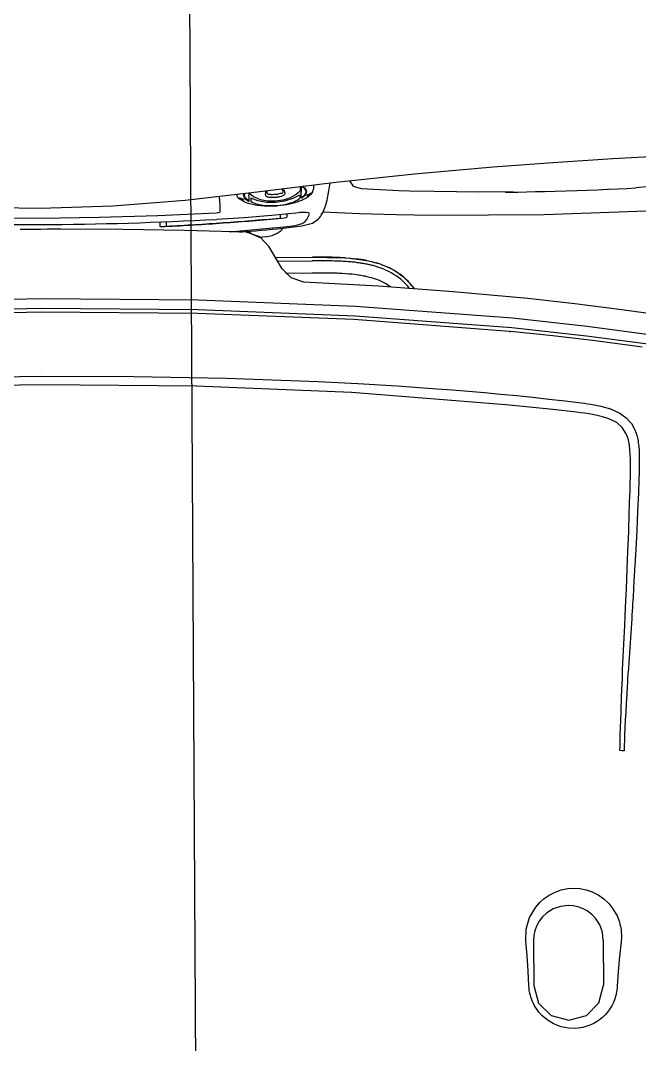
# Model space of a CAD drawing. Header units: millimetres. Extents: x 793 to 3159, y 750 to 2095.
# Drawn here: x 1317.276 to 1317.962, y 991.974 to 993.109 of the extents above; entities that cross this region are included whole.
import ezdxf

# ---------------------------------------------------------------- set-up
doc = ezdxf.new("R2010")
doc.units = ezdxf.units.MM
for name, pattern in [('XR-CASETA$0$CONTINUA', [0]), ('XR-CASETA$0$HIDDEN', [9.525, 6.35, -3.175]), ('XR-CASETA$1$HIDDEN2', [4.7625, 3.175, -1.5875])]:
    doc.linetypes.add(name, pattern=pattern)
doc.layers.add('XR-CASETA$0$A-AUTOS', color=8, linetype='Continuous')
doc.layers.add('XR-CASETA$1$A-PROYECCIONES', color=2, linetype='XR-CASETA$1$HIDDEN2')

# ---------------------------------------------------------------- blocks, each defined once
blk = doc.blocks.new('XR-CASETA$0$A$C75246685')
for p, q in [((-4.8974, 0.6886), (-4.894, 0.6223)), ((-4.7193, 0.683), (-4.7266, 0.6312)), ((-4.7088, 0.5926), (-4.6973, 0.6752)), ((-4.6864, 0.6742), (-4.6978, 0.5917)), ((-4.863, 0.6633), (-4.8617, 0.6475)), ((-4.8362, 0.6694), (-4.8323, 0.5458)), ((-4.8612, 0.6375), (-4.8617, 0.6475)), ((-4.686, 0.6482), (-4.6924, 0.6014)), ((-4.6852, 0.6535), (-4.686, 0.6482)), ((-4.5876, 0.6469), (-4.5846, 0.6476)), ((-4.5846, 0.6476), (-4.583, 0.6479)), ((-4.583, 0.6479), (-4.5813, 0.6482)), ((-4.5813, 0.6482), (-4.5796, 0.6485)), ((-4.5796, 0.6485), (-4.5749, 0.649)), ((-4.5749, 0.649), (-4.5702, 0.6493)), ((-4.5702, 0.6493), (-4.5655, 0.6495)), ((-4.5655, 0.6495), (-4.5562, 0.6495)), ((-4.5562, 0.6495), (-4.5469, 0.6493)), ((-4.5469, 0.6493), (-4.5375, 0.6489)), ((-4.5375, 0.6489), (-4.5329, 0.6487)), ((-4.5329, 0.6487), (-4.5283, 0.6485)), ((-4.5283, 0.6485), (-4.5237, 0.6483)), ((-4.5237, 0.6483), (-4.5029, 0.6473)), ((-4.5029, 0.6473), (-4.482, 0.6462)), ((-4.8608, 0.6274), (-4.8612, 0.6375)), ((-4.6069, 0.6354), (-4.6005, 0.641)), ((-4.6005, 0.641), (-4.5936, 0.6448)), ((-4.5936, 0.6448), (-4.5906, 0.646)), ((-4.5906, 0.646), (-4.5876, 0.6469)), ((-4.5857, 0.6366), (-4.5893, 0.6352)), ((-4.582, 0.6377), (-4.5857, 0.6366)), ((-4.5784, 0.6384), (-4.582, 0.6377)), ((-4.5777, 0.6385), (-4.5784, 0.6384)), ((-4.5771, 0.6386), (-4.5777, 0.6385)), ((-4.5765, 0.6387), (-4.5771, 0.6386)), ((-4.5611, 0.6398), (-4.5765, 0.6387)), ((-4.5456, 0.6397), (-4.5611, 0.6398)), ((-4.5302, 0.6392), (-4.5456, 0.6397)), ((-4.5274, 0.6391), (-4.5302, 0.6392)), ((-4.5247, 0.639), (-4.5274, 0.6391)), ((-4.5219, 0.6389), (-4.5247, 0.639)), ((-4.5012, 0.6381), (-4.5219, 0.6389)), ((-4.4805, 0.6373), (-4.5012, 0.6381)), ((-4.482, 0.6462), (-4.461, 0.6451)), ((-4.4596, 0.6363), (-4.4805, 0.6373)), ((-4.461, 0.6451), (-4.4436, 0.644)), ((-4.4387, 0.6354), (-4.4596, 0.6363)), ((-4.4436, 0.644), (-4.4261, 0.6428)), ((-4.4261, 0.6428), (-4.4085, 0.6417)), ((-4.4085, 0.6417), (-4.4045, 0.6414)), ((-4.4045, 0.6414), (-4.4005, 0.6411)), ((-4.4005, 0.6411), (-4.3965, 0.6409)), ((-4.3965, 0.6409), (-4.3925, 0.6406)), ((-4.3925, 0.6406), (-4.3884, 0.6404)), ((-4.3884, 0.6404), (-4.3843, 0.6401)), ((-4.3843, 0.6401), (-4.3681, 0.639)), ((-4.3681, 0.639), (-4.3518, 0.6377)), ((-4.3518, 0.6377), (-4.3352, 0.6365)), ((-4.3352, 0.6365), (-4.3292, 0.636)), ((-4.3292, 0.636), (-4.3231, 0.6355)), ((-4.8604, 0.6173), (-4.8608, 0.6274)), ((-4.7266, 0.6312), (-4.7335, 0.5792)), ((-4.6168, 0.6179), (-4.6121, 0.6281)), ((-4.6121, 0.6281), (-4.6069, 0.6354)), ((-4.6017, 0.6248), (-4.606, 0.6162)), ((-4.5962, 0.6309), (-4.6017, 0.6248)), ((-4.5893, 0.6352), (-4.5962, 0.6309)), ((-4.4178, 0.6344), (-4.4387, 0.6354)), ((-4.3966, 0.6333), (-4.4178, 0.6344)), ((-4.3766, 0.6323), (-4.3966, 0.6333)), ((-4.3561, 0.6312), (-4.3766, 0.6323)), ((-4.3352, 0.6301), (-4.3561, 0.6312)), ((-4.327, 0.6297), (-4.3352, 0.6301)), ((-4.3186, 0.6293), (-4.327, 0.6297)), ((-4.3231, 0.6355), (-4.317, 0.6351)), ((-4.3102, 0.6289), (-4.3186, 0.6293)), ((-4.317, 0.6351), (-4.3147, 0.635)), ((-4.3147, 0.635), (-4.3125, 0.6348)), ((-4.3125, 0.6348), (-4.3102, 0.6346)), ((-4.3102, 0.6346), (-4.3003, 0.634)), ((-4.3068, 0.6287), (-4.3102, 0.6289)), ((-4.3034, 0.6286), (-4.3068, 0.6287)), ((-4.3, 0.6284), (-4.3034, 0.6286)), ((-4.3003, 0.634), (-4.2903, 0.6334)), ((-4.2935, 0.6281), (-4.3, 0.6284)), ((-4.2869, 0.6278), (-4.2935, 0.6281)), ((-4.2903, 0.6334), (-4.2802, 0.6328)), ((-4.2802, 0.6276), (-4.2869, 0.6278)), ((-4.2802, 0.6328), (-4.272, 0.6323)), ((-4.2719, 0.6273), (-4.2802, 0.6276)), ((-4.272, 0.6323), (-4.2636, 0.6319)), ((-4.2636, 0.627), (-4.2719, 0.6273)), ((-4.2636, 0.6319), (-4.2552, 0.6315)), ((-4.2552, 0.6267), (-4.2636, 0.627)), ((-4.2552, 0.6315), (-4.2494, 0.6312)), ((-4.2495, 0.6265), (-4.2552, 0.6267)), ((-4.2438, 0.6263), (-4.2495, 0.6265)), ((-4.2494, 0.6312), (-4.2437, 0.631)), ((-4.238, 0.6261), (-4.2438, 0.6263)), ((-4.2437, 0.631), (-4.2378, 0.6307)), ((-4.2379, 0.6284), (-4.238, 0.6265)), ((-4.238, 0.6265), (-4.238, 0.6265)), ((-4.238, 0.6265), (-4.238, 0.6264)), ((-4.238, 0.6264), (-4.238, 0.6264)), ((-4.238, 0.6264), (-4.238, 0.6263)), ((-4.238, 0.6263), (-4.238, 0.6263)), ((-4.238, 0.6263), (-4.238, 0.6262)), ((-4.238, 0.6262), (-4.238, 0.6262)), ((-4.238, 0.6262), (-4.238, 0.6261)), ((-4.2378, 0.6307), (-4.2379, 0.6305)), ((-4.2379, 0.6305), (-4.2379, 0.6303)), ((-4.2379, 0.6303), (-4.2379, 0.6301)), ((-4.2379, 0.6301), (-4.2379, 0.6294)), ((-4.2379, 0.6294), (-4.2379, 0.6284)), ((-4.05, 0.6238), (-4.0478, 0.6245)), ((-4.0478, 0.6245), (-4.0455, 0.6251)), ((-4.0455, 0.6251), (-4.0432, 0.6256)), ((-4.0432, 0.6256), (-4.0414, 0.6259)), ((-4.0414, 0.6259), (-4.0396, 0.6262)), ((-4.0396, 0.6262), (-4.0377, 0.6264)), ((-4.0377, 0.6264), (-4.0375, 0.6264)), ((-4.0375, 0.6264), (-4.0373, 0.6264)), ((-4.0373, 0.6264), (-4.0372, 0.6264)), ((-4.0372, 0.6264), (-4.0364, 0.6265)), ((-4.0364, 0.6265), (-4.0357, 0.6265)), ((-4.0357, 0.6265), (-4.0349, 0.6266)), ((-4.0349, 0.6266), (-4.0342, 0.6266)), ((-4.0342, 0.6266), (-4.0335, 0.6266)), ((-4.0335, 0.6266), (-4.0328, 0.6266)), ((-4.0328, 0.6266), (-4.0323, 0.6266)), ((-4.0323, 0.6266), (-4.0317, 0.6266)), ((-4.0317, 0.6266), (-4.0311, 0.6266)), ((-4.0311, 0.6265), (-4.0261, 0.6261)), ((-4.0261, 0.6261), (-4.0097, 0.6242)), ((-4.894, 0.6223), (-4.8901, 0.5558)), ((-4.8604, 0.6169), (-4.8604, 0.6173)), ((-4.8604, 0.6165), (-4.8604, 0.6169)), ((-4.8604, 0.6161), (-4.8604, 0.6165)), ((-4.8599, 0.6049), (-4.8604, 0.6161)), ((-4.62, 0.6071), (-4.6168, 0.6179)), ((-4.606, 0.6162), (-4.6083, 0.6091)), ((-4.0687, 0.6127), (-4.0628, 0.6174)), ((-4.0628, 0.6174), (-4.0562, 0.6212)), ((-4.0562, 0.6212), (-4.0541, 0.6222)), ((-4.0541, 0.6222), (-4.0521, 0.623)), ((-4.0521, 0.623), (-4.05, 0.6238)), ((-4.0097, 0.6242), (-3.9933, 0.6226)), ((-3.9933, 0.6226), (-3.9768, 0.6216)), ((-3.9768, 0.6216), (-3.9747, 0.6214)), ((-3.9747, 0.6214), (-3.9726, 0.6212)), ((-3.9726, 0.6212), (-3.9705, 0.6209)), ((-3.9705, 0.6209), (-3.9666, 0.62)), ((-3.9666, 0.62), (-3.9628, 0.6188)), ((-3.9628, 0.6188), (-3.959, 0.6173)), ((-3.959, 0.6173), (-3.9553, 0.6154)), ((-3.9553, 0.6154), (-3.9517, 0.6132)), ((-3.9517, 0.6132), (-3.9483, 0.6107)), ((-4.8596, 0.5936), (-4.8599, 0.6049)), ((-4.6222, 0.5961), (-4.62, 0.6071)), ((-4.6101, 0.6017), (-4.6115, 0.5943)), ((-4.6083, 0.6091), (-4.6101, 0.6017)), ((-4.0782, 0.6012), (-4.074, 0.6072)), ((-4.074, 0.6072), (-4.0687, 0.6127)), ((-4.0449, 0.6027), (-4.0523, 0.598)), ((-4.0368, 0.6055), (-4.0449, 0.6027)), ((-4.0281, 0.6065), (-4.0368, 0.6055)), ((-4.0281, 0.6065), (-3.9781, 0.6065)), ((-3.9586, 0.6012), (-3.9781, 0.6065)), ((-3.9483, 0.6107), (-3.9452, 0.608)), ((-3.9452, 0.608), (-3.9424, 0.6051)), ((-3.9424, 0.6051), (-3.9398, 0.6019)), ((-3.9398, 0.6019), (-3.9375, 0.5984)), ((-4.8592, 0.5823), (-4.8596, 0.5936)), ((-4.7183, 0.5098), (-4.7088, 0.5926)), ((-4.6978, 0.5917), (-4.7073, 0.509)), ((-4.6924, 0.6014), (-4.6981, 0.5545)), ((-4.6233, 0.589), (-4.6228, 0.5926)), ((-4.6228, 0.5926), (-4.6222, 0.5961)), ((-4.6115, 0.5943), (-4.6122, 0.5896)), ((-4.0839, 0.5877), (-4.0815, 0.5946)), ((-4.0815, 0.5946), (-4.0782, 0.6012)), ((-4.0567, 0.5939), (-4.0605, 0.589)), ((-4.0523, 0.598), (-4.0567, 0.5939)), ((-3.9447, 0.5873), (-3.9586, 0.6012)), ((-3.9375, 0.5984), (-3.9355, 0.5948)), ((-3.9355, 0.5948), (-3.9338, 0.591)), ((-3.9338, 0.591), (-3.9314, 0.5834)), ((-4.8589, 0.5702), (-4.8592, 0.5823)), ((-4.7335, 0.5792), (-4.7396, 0.5272)), ((-4.626, 0.5677), (-4.6238, 0.5855)), ((-4.6238, 0.5855), (-4.6233, 0.589)), ((-4.6133, 0.5801), (-4.6164, 0.5541)), ((-4.6128, 0.5849), (-4.6133, 0.5801)), ((-4.6122, 0.5896), (-4.6128, 0.5849)), ((-4.0858, 0.5742), (-4.0853, 0.581)), ((-4.0853, 0.581), (-4.0839, 0.5877)), ((-4.0634, 0.5837), (-4.0653, 0.5786)), ((-4.0605, 0.589), (-4.0634, 0.5837)), ((-3.9394, 0.5678), (-3.9447, 0.5873)), ((-3.9314, 0.5834), (-3.9304, 0.5755)), ((-4.8586, 0.5582), (-4.8589, 0.5702)), ((-4.6282, 0.5498), (-4.626, 0.5677)), ((-4.0854, 0.5675), (-4.0858, 0.5742)), ((-4.0664, 0.5732), (-4.0668, 0.5678)), ((-4.0668, 0.5678), (-4.0658, 0.5592)), ((-4.0653, 0.5786), (-4.0664, 0.5732)), ((-3.9447, 0.5483), (-3.9394, 0.5678)), ((-3.9304, 0.5755), (-3.9306, 0.5675)), ((-4.8584, 0.5461), (-4.8586, 0.5582)), ((-4.084, 0.5603), (-4.0854, 0.5675)), ((-4.0816, 0.5535), (-4.084, 0.5603)), ((-4.0658, 0.5592), (-4.063, 0.551)), ((-3.9323, 0.5593), (-3.9337, 0.5553)), ((-3.9313, 0.5633), (-3.9323, 0.5593)), ((-3.9306, 0.5675), (-3.9313, 0.5633)), ((-4.8901, 0.5558), (-4.8856, 0.4894)), ((-4.8582, 0.5362), (-4.8584, 0.5461)), ((-4.8323, 0.5458), (-4.8323, 0.4223)), ((-4.6981, 0.5545), (-4.7033, 0.5075)), ((-4.6302, 0.5319), (-4.6282, 0.5498)), ((-4.6164, 0.5541), (-4.6194, 0.5281)), ((-4.0784, 0.547), (-4.0816, 0.5535)), ((-4.0746, 0.5414), (-4.0784, 0.547)), ((-4.063, 0.551), (-4.0584, 0.5436)), ((-3.9586, 0.5344), (-3.9447, 0.5483)), ((-3.9385, 0.546), (-3.9416, 0.5418)), ((-3.9358, 0.5505), (-3.9385, 0.546)), ((-3.9337, 0.5553), (-3.9358, 0.5505)), ((-4.858, 0.5264), (-4.8582, 0.5362)), ((-4.0701, 0.5363), (-4.0746, 0.5414)), ((-4.065, 0.5318), (-4.0701, 0.5363)), ((-4.0584, 0.5436), (-4.0542, 0.5392)), ((-4.0542, 0.5392), (-4.0494, 0.5355)), ((-4.0494, 0.5355), (-4.044, 0.5325)), ((-3.9781, 0.5291), (-3.9586, 0.5344)), ((-3.9488, 0.5346), (-3.953, 0.5316)), ((-3.945, 0.538), (-3.9488, 0.5346)), ((-3.9416, 0.5418), (-3.945, 0.538)), ((-4.8579, 0.5166), (-4.858, 0.5264)), ((-4.7397, 0.527), (-4.7478, 0.4445)), ((-4.7397, 0.527), (-4.7396, 0.5272)), ((-4.6322, 0.5141), (-4.6302, 0.5319)), ((-4.6194, 0.5281), (-4.6222, 0.5021)), ((-4.0536, 0.5249), (-4.065, 0.5318)), ((-4.0408, 0.5212), (-4.0536, 0.5249)), ((-4.044, 0.5325), (-4.0389, 0.5306)), ((-4.0389, 0.5306), (-4.0336, 0.5295)), ((-4.0336, 0.5295), (-4.0281, 0.5291)), ((-4.0281, 0.5291), (-3.9781, 0.5291)), ((-3.9945, 0.5231), (-4.011, 0.522)), ((-3.978, 0.5238), (-3.9945, 0.5231)), ((-3.9756, 0.5239), (-3.978, 0.5238)), ((-3.9732, 0.5241), (-3.9756, 0.5239)), ((-3.9709, 0.5245), (-3.9732, 0.5241)), ((-3.97, 0.5247), (-3.9709, 0.5245)), ((-3.9691, 0.5249), (-3.97, 0.5247)), ((-3.9683, 0.5251), (-3.9691, 0.5249)), ((-3.967, 0.5254), (-3.9683, 0.5251)), ((-3.9658, 0.5257), (-3.967, 0.5254)), ((-3.9646, 0.5261), (-3.9658, 0.5257)), ((-3.9625, 0.5268), (-3.9646, 0.5261)), ((-3.9604, 0.5277), (-3.9625, 0.5268)), ((-3.9584, 0.5286), (-3.9604, 0.5277)), ((-3.9566, 0.5295), (-3.9584, 0.5286)), ((-3.9547, 0.5305), (-3.9566, 0.5295)), ((-3.953, 0.5316), (-3.9547, 0.5305)), ((-4.8584, 0.4978), (-4.8582, 0.5115)), ((-4.8582, 0.5115), (-4.8579, 0.5029)), ((-4.8579, 0.5029), (-4.8579, 0.5166)), ((-4.634, 0.4963), (-4.6322, 0.5141)), ((-4.0275, 0.5207), (-4.0408, 0.5212)), ((-4.011, 0.522), (-4.0275, 0.5207)), ((-4.7325, 0.3362), (-4.7183, 0.5098)), ((-4.7073, 0.509), (-4.7214, 0.3357)), ((-4.7034, 0.5065), (-4.7175, 0.334)), ((-4.7034, 0.5065), (-4.7033, 0.5075)), ((-4.6222, 0.5021), (-4.6368, 0.331)), ((-4.8856, 0.4894), (-4.8784, 0.4022)), ((-4.8585, 0.4732), (-4.8584, 0.4978)), ((-4.6358, 0.4785), (-4.634, 0.4963)), ((-4.6374, 0.4609), (-4.6358, 0.4785)), ((-4.8588, 0.4486), (-4.8585, 0.4732)), ((-4.639, 0.4432), (-4.6374, 0.4609)), ((-4.8592, 0.424), (-4.8588, 0.4486)), ((-4.7478, 0.4445), (-4.7543, 0.3618)), ((-4.6404, 0.4256), (-4.639, 0.4432)), ((-4.8599, 0.3966), (-4.8592, 0.424)), ((-4.8323, 0.4223), (-4.8334, 0.3817)), ((-4.6438, 0.3819), (-4.6404, 0.4256)), ((-4.8784, 0.4022), (-4.8696, 0.3151)), ((-4.7535, 0.3998), (-4.7514, 0.4013)), ((-4.7531, 0.4), (-4.7529, 0.4002)), ((-4.7449, 0.4052), (-4.7448, 0.4052)), ((-4.8604, 0.3847), (-4.8599, 0.3966)), ((-4.7689, 0.3836), (-4.767, 0.3862)), ((-4.7684, 0.3846), (-4.7672, 0.3862)), ((-4.767, 0.3862), (-4.7653, 0.3884)), ((-4.7642, 0.3899), (-4.7631, 0.3911)), ((-4.7619, 0.3864), (-4.7638, 0.3839)), ((-4.7631, 0.3911), (-4.761, 0.3934)), ((-4.7598, 0.3888), (-4.7619, 0.3864)), ((-4.7613, 0.3928), (-4.7606, 0.3936)), ((-4.7576, 0.391), (-4.7598, 0.3888)), ((-4.7569, 0.3917), (-4.7576, 0.391)), ((-4.7561, 0.3924), (-4.7569, 0.3917)), ((-4.7554, 0.3931), (-4.7561, 0.3924)), ((-4.7542, 0.3941), (-4.7554, 0.3931)), ((-4.753, 0.3951), (-4.7542, 0.3941)), ((-4.7518, 0.3961), (-4.753, 0.3951)), ((-4.8618, 0.3573), (-4.8604, 0.3847)), ((-4.8334, 0.3817), (-4.8349, 0.3412)), ((-4.7729, 0.3774), (-4.7724, 0.3783)), ((-4.7724, 0.3783), (-4.7699, 0.3824)), ((-4.7724, 0.378), (-4.7722, 0.3783)), ((-4.769, 0.376), (-4.7705, 0.3733)), ((-4.7699, 0.3824), (-4.7684, 0.3846)), ((-4.7674, 0.3788), (-4.769, 0.376)), ((-4.7657, 0.3814), (-4.7674, 0.3788)), ((-4.7638, 0.3839), (-4.7657, 0.3814)), ((-4.7543, 0.3746), (-4.7533, 0.3759)), ((-4.6466, 0.3381), (-4.6438, 0.3819)), ((-4.7782, 0.3657), (-4.777, 0.3688)), ((-4.778, 0.3657), (-4.7768, 0.3688)), ((-4.777, 0.3688), (-4.7755, 0.3721)), ((-4.7768, 0.3688), (-4.7754, 0.3721)), ((-4.7744, 0.3644), (-4.7755, 0.3612)), ((-4.7732, 0.3676), (-4.7744, 0.3644)), ((-4.7719, 0.3704), (-4.7732, 0.3676)), ((-4.7705, 0.3733), (-4.7719, 0.3704)), ((-4.7607, 0.3631), (-4.7597, 0.3653)), ((-4.7597, 0.3653), (-4.7586, 0.3675)), ((-4.7586, 0.3675), (-4.7574, 0.3697)), ((-4.7574, 0.3697), (-4.7561, 0.3718)), ((-4.7561, 0.3718), (-4.7552, 0.3732)), ((-4.7552, 0.3732), (-4.7543, 0.3746)), ((-4.8628, 0.343), (-4.8618, 0.3573)), ((-4.783, 0.3489), (-4.7818, 0.3541)), ((-4.7828, 0.3489), (-4.7821, 0.3524)), ((-4.7821, 0.3524), (-4.7817, 0.354)), ((-4.7818, 0.3541), (-4.7808, 0.3577)), ((-4.7817, 0.354), (-4.7812, 0.3558)), ((-4.7812, 0.3558), (-4.7802, 0.3591)), ((-4.7808, 0.3577), (-4.7804, 0.3592)), ((-4.778, 0.3526), (-4.7782, 0.3515)), ((-4.7777, 0.3537), (-4.778, 0.3526)), ((-4.7774, 0.3548), (-4.7777, 0.3537)), ((-4.7772, 0.3559), (-4.7774, 0.3548)), ((-4.7769, 0.3569), (-4.7772, 0.3559)), ((-4.7765, 0.358), (-4.7769, 0.3569)), ((-4.7755, 0.3612), (-4.7765, 0.358)), ((-4.765, 0.3502), (-4.7646, 0.3519)), ((-4.7646, 0.3519), (-4.7641, 0.3536)), ((-4.7641, 0.3536), (-4.7636, 0.3552)), ((-4.7636, 0.3552), (-4.7631, 0.3568)), ((-4.7631, 0.3568), (-4.7625, 0.3584)), ((-4.7625, 0.3584), (-4.7617, 0.3608)), ((-4.7617, 0.3608), (-4.7607, 0.3631)), ((-4.7543, 0.3618), (-4.7593, 0.279)), ((-4.8655, 0.3343), (-4.8628, 0.343)), ((-4.8349, 0.3412), (-4.8368, 0.3006)), ((-4.7845, 0.339), (-4.7839, 0.3433)), ((-4.7839, 0.3433), (-4.7833, 0.3462)), ((-4.7833, 0.3462), (-4.7828, 0.3489)), ((-4.7831, 0.3484), (-4.783, 0.3489)), ((-4.7802, 0.3411), (-4.7804, 0.3397)), ((-4.78, 0.3425), (-4.7802, 0.3411)), ((-4.7798, 0.3434), (-4.78, 0.3425)), ((-4.7797, 0.3443), (-4.7798, 0.3434)), ((-4.7795, 0.3452), (-4.7797, 0.3443)), ((-4.7793, 0.3462), (-4.7795, 0.3452)), ((-4.7791, 0.3472), (-4.7793, 0.3462)), ((-4.779, 0.3481), (-4.7791, 0.3472)), ((-4.7787, 0.3493), (-4.779, 0.3481)), ((-4.7785, 0.3504), (-4.7787, 0.3493)), ((-4.7782, 0.3515), (-4.7785, 0.3504)), ((-4.767, 0.3404), (-4.7667, 0.3421)), ((-4.7667, 0.3421), (-4.7663, 0.3439)), ((-4.7663, 0.3439), (-4.766, 0.3456)), ((-4.766, 0.3456), (-4.7658, 0.3465)), ((-4.7658, 0.3465), (-4.7656, 0.3475)), ((-4.7656, 0.3475), (-4.7654, 0.3484)), ((-4.7654, 0.3484), (-4.765, 0.3502)), ((-4.8713, 0.3303), (-4.8655, 0.3343)), ((-4.7861, 0.325), (-4.7856, 0.3312)), ((-4.786, 0.3251), (-4.7856, 0.33)), ((-4.7856, 0.3312), (-4.785, 0.3367)), ((-4.7856, 0.33), (-4.7855, 0.3304)), ((-4.7855, 0.3304), (-4.7853, 0.3321)), ((-4.7853, 0.3321), (-4.7846, 0.3382)), ((-4.7846, 0.3382), (-4.7845, 0.339)), ((-4.7816, 0.33), (-4.7817, 0.3282)), ((-4.7814, 0.3314), (-4.7816, 0.33)), ((-4.7813, 0.3328), (-4.7814, 0.3314)), ((-4.7811, 0.3342), (-4.7813, 0.3328)), ((-4.781, 0.3356), (-4.7811, 0.3342)), ((-4.7808, 0.337), (-4.781, 0.3356)), ((-4.7806, 0.3383), (-4.7808, 0.337)), ((-4.7804, 0.3397), (-4.7806, 0.3383)), ((-4.7684, 0.3288), (-4.7681, 0.3322)), ((-4.7681, 0.3322), (-4.7677, 0.3357)), ((-4.7677, 0.3357), (-4.7672, 0.3391)), ((-4.7672, 0.3391), (-4.7671, 0.3395)), ((-4.7671, 0.3395), (-4.767, 0.34)), ((-4.767, 0.34), (-4.767, 0.3404)), ((-4.7404, 0.162), (-4.7325, 0.3362)), ((-4.7214, 0.3357), (-4.7292, 0.1618)), ((-4.7175, 0.334), (-4.7253, 0.161)), ((-4.6491, 0.2943), (-4.6466, 0.3381)), ((-4.6368, 0.331), (-4.6449, 0.1595)), ((-4.7865, 0.3131), (-4.7863, 0.3189)), ((-4.7863, 0.3189), (-4.786, 0.3247)), ((-4.786, 0.3247), (-4.786, 0.3251)), ((-4.7823, 0.3209), (-4.7824, 0.3191)), ((-4.7824, 0.3191), (-4.7824, 0.3172)), ((-4.7821, 0.3227), (-4.7823, 0.3209)), ((-4.782, 0.3245), (-4.7821, 0.3227)), ((-4.7819, 0.3264), (-4.782, 0.3245)), ((-4.7817, 0.3282), (-4.7819, 0.3264)), ((-4.7692, 0.3177), (-4.769, 0.3214)), ((-4.769, 0.3214), (-4.7688, 0.3251)), ((-4.7688, 0.3251), (-4.7684, 0.3288)), ((-4.8696, 0.3151), (-4.8594, 0.2279)), ((-4.8647, 0.308), (-4.8689, 0.3087)), ((-4.8605, 0.3073), (-4.8647, 0.308)), ((-4.8562, 0.3065), (-4.8605, 0.3073)), ((-4.8542, 0.3062), (-4.8562, 0.3065)), ((-4.7867, 0.3049), (-4.7865, 0.3131)), ((-4.7827, 0.3079), (-4.7828, 0.3054)), ((-4.7826, 0.313), (-4.7827, 0.3105)), ((-4.7827, 0.3105), (-4.7827, 0.3079)), ((-4.7825, 0.3154), (-4.7826, 0.3136)), ((-4.7826, 0.3136), (-4.7826, 0.3134)), ((-4.7826, 0.3134), (-4.7826, 0.3132)), ((-4.7826, 0.3132), (-4.7826, 0.313)), ((-4.7824, 0.3172), (-4.7825, 0.3154)), ((-4.7696, 0.3043), (-4.7695, 0.3071)), ((-4.7695, 0.3098), (-4.7694, 0.3126)), ((-4.7695, 0.3071), (-4.7695, 0.3098)), ((-4.7694, 0.3126), (-4.7693, 0.3143)), ((-4.7693, 0.316), (-4.7692, 0.3177)), ((-4.7693, 0.3143), (-4.7693, 0.316)), ((-4.8522, 0.3058), (-4.8542, 0.3062)), ((-4.8502, 0.3053), (-4.8522, 0.3058)), ((-4.8448, 0.3038), (-4.8502, 0.3053)), ((-4.8398, 0.3019), (-4.8448, 0.3038)), ((-4.8351, 0.2997), (-4.8398, 0.3019)), ((-4.8248, 0.289), (-4.829, 0.2955)), ((-4.7868, 0.3005), (-4.7867, 0.3049)), ((-4.7868, 0.2877), (-4.7868, 0.3005)), ((-4.7828, 0.3054), (-4.7828, 0.3026)), ((-4.7828, 0.3026), (-4.7828, 0.2997)), ((-4.7828, 0.2997), (-4.7828, 0.2969)), ((-4.7828, 0.2969), (-4.7828, 0.2941)), ((-4.7696, 0.299), (-4.7696, 0.3043)), ((-4.7696, 0.2937), (-4.7696, 0.299)), ((-4.8662, 0.2907), (-4.8668, 0.2905)), ((-4.8655, 0.2909), (-4.8662, 0.2907)), ((-4.8648, 0.2909), (-4.8655, 0.2909)), ((-4.8647, 0.2909), (-4.8648, 0.2909)), ((-4.8648, 0.2909), (-4.8648, 0.2909)), ((-4.8648, 0.2909), (-4.8648, 0.2909)), ((-4.8646, 0.2909), (-4.8647, 0.2909)), ((-4.8647, 0.2909), (-4.8647, 0.2909)), ((-4.8645, 0.2909), (-4.8646, 0.2909)), ((-4.8646, 0.2909), (-4.8646, 0.2909)), ((-4.8646, 0.2909), (-4.8646, 0.2909)), ((-4.8632, 0.2908), (-4.8645, 0.2909)), ((-4.8619, 0.2904), (-4.8632, 0.2908)), ((-4.8606, 0.2897), (-4.8619, 0.2904)), ((-4.8593, 0.2896), (-4.8606, 0.2897)), ((-4.8584, 0.289), (-4.8593, 0.2896)), ((-4.8577, 0.2878), (-4.8584, 0.289)), ((-4.8579, 0.2882), (-4.8569, 0.2879)), ((-4.8577, 0.2878), (-4.8574, 0.2871)), ((-4.8574, 0.2871), (-4.8571, 0.2863)), ((-4.8571, 0.2863), (-4.8569, 0.2856)), ((-4.8569, 0.2879), (-4.8562, 0.2873)), ((-4.8569, 0.2856), (-4.8566, 0.285)), ((-4.8566, 0.285), (-4.8563, 0.2844)), ((-4.8563, 0.2844), (-4.856, 0.2839)), ((-4.8562, 0.2873), (-4.8558, 0.2863)), ((-4.856, 0.2839), (-4.8558, 0.2836)), ((-4.8558, 0.2863), (-4.8537, 0.2839)), ((-4.8555, 0.2856), (-4.8558, 0.2863)), ((-4.8553, 0.2849), (-4.8555, 0.2856)), ((-4.8551, 0.2842), (-4.8553, 0.2849)), ((-4.8549, 0.2836), (-4.8551, 0.2842)), ((-4.8537, 0.2839), (-4.8518, 0.2808)), ((-4.8361, 0.285), (-4.8367, 0.2812)), ((-4.8346, 0.2858), (-4.8361, 0.285)), ((-4.8317, 0.2844), (-4.8346, 0.2858)), ((-4.8289, 0.2827), (-4.8317, 0.2844)), ((-4.8218, 0.2773), (-4.8248, 0.289)), ((-4.7869, 0.2478), (-4.7869, 0.2888)), ((-4.7828, 0.2941), (-4.7828, 0.2912)), ((-4.7828, 0.2912), (-4.7828, 0.2884)), ((-4.7828, 0.25), (-4.7828, 0.2884)), ((-4.7696, 0.2884), (-4.7696, 0.2937)), ((-4.7696, 0.2589), (-4.7696, 0.2884)), ((-4.6535, 0.1922), (-4.6491, 0.2943)), ((-4.8654, 0.2783), (-4.8638, 0.2803)), ((-4.8654, 0.2779), (-4.8648, 0.2787)), ((-4.8652, 0.2766), (-4.859, 0.2767)), ((-4.8651, 0.2756), (-4.8651, 0.2756)), ((-4.8651, 0.2756), (-4.8651, 0.2756)), ((-4.8651, 0.2756), (-4.865, 0.2756)), ((-4.865, 0.2756), (-4.865, 0.2756)), ((-4.865, 0.2756), (-4.865, 0.2756)), ((-4.865, 0.2756), (-4.8649, 0.2756)), ((-4.8649, 0.2756), (-4.8636, 0.2757)), ((-4.8649, 0.2756), (-4.8649, 0.2756)), ((-4.8649, 0.2756), (-4.8649, 0.2756)), ((-4.8648, 0.2787), (-4.8642, 0.2794)), ((-4.8642, 0.2794), (-4.8635, 0.2801)), ((-4.8638, 0.2803), (-4.862, 0.2817)), ((-4.8636, 0.2757), (-4.8624, 0.2757)), ((-4.8635, 0.2801), (-4.8625, 0.2809)), ((-4.8625, 0.2809), (-4.8614, 0.2814)), ((-4.8624, 0.2757), (-4.8612, 0.2758)), ((-4.862, 0.2817), (-4.8602, 0.2823)), ((-4.8614, 0.2814), (-4.8602, 0.2817)), ((-4.8608, 0.2757), (-4.8612, 0.2758)), ((-4.8606, 0.2755), (-4.8608, 0.2757)), ((-4.8604, 0.2751), (-4.8606, 0.2755)), ((-4.8604, 0.2751), (-4.8584, 0.2733)), ((-4.8602, 0.2823), (-4.8602, 0.2823)), ((-4.8602, 0.2823), (-4.8602, 0.2823)), ((-4.8602, 0.2823), (-4.8602, 0.2823)), ((-4.8602, 0.2823), (-4.8601, 0.2823)), ((-4.8602, 0.2817), (-4.8597, 0.2818)), ((-4.8601, 0.2823), (-4.8601, 0.2823)), ((-4.8601, 0.2823), (-4.8601, 0.2823)), ((-4.8601, 0.2823), (-4.8601, 0.2823)), ((-4.8601, 0.2823), (-4.8601, 0.2823)), ((-4.8601, 0.2823), (-4.86, 0.2823)), ((-4.86, 0.2823), (-4.86, 0.2823)), ((-4.86, 0.2823), (-4.86, 0.2823)), ((-4.86, 0.2823), (-4.8599, 0.2823)), ((-4.8599, 0.2823), (-4.8598, 0.2824)), ((-4.8599, 0.2823), (-4.8599, 0.2823)), ((-4.8599, 0.2823), (-4.8599, 0.2823)), ((-4.8598, 0.2824), (-4.8598, 0.2824)), ((-4.8598, 0.2824), (-4.8598, 0.2824)), ((-4.8598, 0.2824), (-4.8598, 0.2824)), ((-4.8598, 0.2824), (-4.8597, 0.2824)), ((-4.8597, 0.2824), (-4.8597, 0.2824)), ((-4.8597, 0.2824), (-4.8597, 0.2824)), ((-4.8597, 0.2824), (-4.8597, 0.2824)), ((-4.8597, 0.2824), (-4.8597, 0.2824)), ((-4.8597, 0.2824), (-4.8597, 0.2824)), ((-4.8597, 0.2824), (-4.8573, 0.2818)), ((-4.8597, 0.2818), (-4.8586, 0.2817)), ((-4.857, 0.2768), (-4.859, 0.2767)), ((-4.8586, 0.2817), (-4.8575, 0.2813)), ((-4.8584, 0.2733), (-4.8566, 0.271)), ((-4.8575, 0.2813), (-4.8564, 0.2807)), ((-4.8573, 0.2818), (-4.8549, 0.2802)), ((-4.8553, 0.2768), (-4.857, 0.2768)), ((-4.8564, 0.2807), (-4.8553, 0.2798)), ((-4.8559, 0.2749), (-4.8546, 0.275)), ((-4.8559, 0.2749), (-4.852, 0.2674)), ((-4.8558, 0.2836), (-4.8556, 0.2834)), ((-4.8556, 0.2834), (-4.8554, 0.2832)), ((-4.8554, 0.2832), (-4.8553, 0.2831)), ((-4.8553, 0.2831), (-4.8551, 0.283)), ((-4.8553, 0.2798), (-4.8541, 0.2786)), ((-4.8539, 0.2768), (-4.8553, 0.2768)), ((-4.8551, 0.283), (-4.855, 0.2831)), ((-4.855, 0.2831), (-4.8549, 0.2832)), ((-4.8549, 0.2832), (-4.8549, 0.2836)), ((-4.8549, 0.2802), (-4.8526, 0.2774)), ((-4.8546, 0.275), (-4.8534, 0.2751)), ((-4.8541, 0.2786), (-4.853, 0.2771)), ((-4.8536, 0.2769), (-4.8539, 0.2768)), ((-4.8531, 0.277), (-4.8536, 0.2769)), ((-4.8534, 0.2751), (-4.8523, 0.2751)), ((-4.853, 0.2771), (-4.8531, 0.277)), ((-4.8526, 0.2774), (-4.8526, 0.2774)), ((-4.8526, 0.2774), (-4.8526, 0.2774)), ((-4.8526, 0.2774), (-4.8526, 0.2774)), ((-4.8526, 0.2774), (-4.8526, 0.2774)), ((-4.8526, 0.2774), (-4.8526, 0.2774)), ((-4.8526, 0.2774), (-4.8526, 0.2774)), ((-4.8526, 0.2774), (-4.8526, 0.2773)), ((-4.8526, 0.2773), (-4.8526, 0.2773)), ((-4.8526, 0.2773), (-4.8526, 0.2773)), ((-4.8526, 0.2773), (-4.8525, 0.2773)), ((-4.8525, 0.2772), (-4.8526, 0.2772)), ((-4.8526, 0.2772), (-4.8526, 0.2771)), ((-4.8526, 0.2771), (-4.8526, 0.2771)), ((-4.8526, 0.2771), (-4.8526, 0.2771)), ((-4.8525, 0.2773), (-4.8525, 0.2772)), ((-4.8525, 0.2772), (-4.8525, 0.2772)), ((-4.852, 0.2747), (-4.8523, 0.2751)), ((-4.8517, 0.2743), (-4.852, 0.2747)), ((-4.8518, 0.2808), (-4.85, 0.2771)), ((-4.8514, 0.2739), (-4.8517, 0.2743)), ((-4.8504, 0.2723), (-4.8514, 0.2739)), ((-4.85, 0.2771), (-4.8473, 0.2695)), ((-4.8367, 0.2812), (-4.8365, 0.2746)), ((-4.8364, 0.2817), (-4.8366, 0.2793)), ((-4.8366, 0.2793), (-4.8363, 0.2745)), ((-4.8363, 0.2824), (-4.8364, 0.2817)), ((-4.8363, 0.2745), (-4.8335, 0.2439)), ((-4.8264, 0.2808), (-4.8289, 0.2827)), ((-4.8242, 0.2777), (-4.8264, 0.2808)), ((-4.8222, 0.2697), (-4.8242, 0.2777)), ((-4.8193, 0.2564), (-4.8218, 0.2773)), ((-4.7593, 0.279), (-4.7641, 0.265)), ((-4.8566, 0.271), (-4.855, 0.2683)), ((-4.8533, 0.2647), (-4.855, 0.2683)), ((-4.8519, 0.2607), (-4.8533, 0.2647)), ((-4.852, 0.2674), (-4.8492, 0.2582)), ((-4.8495, 0.2705), (-4.8504, 0.2723)), ((-4.8486, 0.2683), (-4.8495, 0.2705)), ((-4.8479, 0.2666), (-4.8486, 0.2683)), ((-4.8473, 0.2647), (-4.8479, 0.2666)), ((-4.8473, 0.2695), (-4.8453, 0.2607)), ((-4.8468, 0.2627), (-4.8473, 0.2647)), ((-4.8457, 0.2581), (-4.8468, 0.2627)), ((-4.8208, 0.2576), (-4.8222, 0.2697)), ((-4.7641, 0.265), (-4.7743, 0.2552)), ((-4.8628, 0.2562), (-4.8622, 0.2569)), ((-4.8625, 0.256), (-4.8627, 0.256)), ((-4.8623, 0.256), (-4.8625, 0.256)), ((-4.8622, 0.2561), (-4.8623, 0.256)), ((-4.8622, 0.2569), (-4.8615, 0.2574)), ((-4.862, 0.2561), (-4.8622, 0.2561)), ((-4.8618, 0.2561), (-4.862, 0.2561)), ((-4.8616, 0.2562), (-4.8618, 0.2561)), ((-4.8613, 0.2562), (-4.8616, 0.2562)), ((-4.8615, 0.2574), (-4.8609, 0.2578)), ((-4.861, 0.2563), (-4.8613, 0.2562)), ((-4.8607, 0.2563), (-4.861, 0.2563)), ((-4.8609, 0.2578), (-4.8597, 0.2583)), ((-4.8607, 0.2563), (-4.8603, 0.2563)), ((-4.8603, 0.2563), (-4.8599, 0.2563)), ((-4.8599, 0.2563), (-4.8596, 0.2563)), ((-4.8597, 0.2583), (-4.8584, 0.2586)), ((-4.8596, 0.2563), (-4.8591, 0.2562)), ((-4.8591, 0.2562), (-4.8586, 0.2561)), ((-4.8586, 0.2561), (-4.8583, 0.2558)), ((-4.8584, 0.2586), (-4.8573, 0.2586)), ((-4.8583, 0.2558), (-4.8579, 0.2551)), ((-4.8579, 0.2551), (-4.8576, 0.2539)), ((-4.8576, 0.2539), (-4.8573, 0.2521)), ((-4.8573, 0.2586), (-4.8567, 0.2583)), ((-4.8572, 0.2507), (-4.8573, 0.2521)), ((-4.8571, 0.2492), (-4.8572, 0.2507)), ((-4.8567, 0.2583), (-4.8561, 0.2579)), ((-4.8561, 0.2579), (-4.8556, 0.2572)), ((-4.8556, 0.2572), (-4.855, 0.2561)), ((-4.855, 0.2561), (-4.8546, 0.2546)), ((-4.8546, 0.2546), (-4.8542, 0.2527)), ((-4.8541, 0.2518), (-4.8542, 0.2527)), ((-4.854, 0.251), (-4.8541, 0.2518)), ((-4.854, 0.2502), (-4.854, 0.251)), ((-4.8539, 0.2495), (-4.854, 0.2502)), ((-4.8508, 0.2565), (-4.8519, 0.2607)), ((-4.8503, 0.2538), (-4.8508, 0.2565)), ((-4.8499, 0.251), (-4.8503, 0.2538)), ((-4.8497, 0.2481), (-4.8499, 0.251)), ((-4.8492, 0.2582), (-4.8478, 0.2482)), ((-4.845, 0.2533), (-4.8457, 0.2581)), ((-4.8453, 0.2607), (-4.844, 0.2509)), ((-4.8446, 0.2483), (-4.845, 0.2533)), ((-4.844, 0.2509), (-4.844, 0.2509)), ((-4.844, 0.2509), (-4.844, 0.2509)), ((-4.844, 0.2509), (-4.844, 0.2509)), ((-4.844, 0.2509), (-4.844, 0.2509)), ((-4.844, 0.2509), (-4.844, 0.2508)), ((-4.844, 0.2508), (-4.844, 0.2507)), ((-4.844, 0.2508), (-4.844, 0.2508)), ((-4.844, 0.2508), (-4.844, 0.2508)), ((-4.844, 0.2508), (-4.844, 0.2508)), ((-4.844, 0.2507), (-4.844, 0.2503)), ((-4.844, 0.2503), (-4.8439, 0.2497)), ((-4.8349, 0.2606), (-4.8314, 0.2605)), ((-4.831, 0.2599), (-4.8314, 0.2605)), ((-4.8307, 0.2579), (-4.831, 0.2599)), ((-4.8304, 0.2548), (-4.8307, 0.2579)), ((-4.8189, 0.2371), (-4.8208, 0.2576)), ((-4.8138, 0.2499), (-4.8169, 0.2541)), ((-4.8114, 0.2444), (-4.8138, 0.2499)), ((-4.7743, 0.2552), (-4.7861, 0.2482)), ((-4.8604, 0.239), (-4.8608, 0.239)), ((-4.86, 0.239), (-4.8604, 0.239)), ((-4.8596, 0.239), (-4.86, 0.239)), ((-4.8592, 0.239), (-4.8596, 0.239)), ((-4.8588, 0.239), (-4.8592, 0.239)), ((-4.8583, 0.2391), (-4.8588, 0.239)), ((-4.8579, 0.2393), (-4.8583, 0.2391)), ((-4.8575, 0.2395), (-4.8579, 0.2393)), ((-4.8572, 0.24), (-4.8575, 0.2395)), ((-4.8569, 0.2407), (-4.8572, 0.24)), ((-4.857, 0.2478), (-4.8571, 0.2492)), ((-4.8569, 0.2463), (-4.857, 0.2478)), ((-4.8568, 0.2449), (-4.8569, 0.2463)), ((-4.8568, 0.2418), (-4.8569, 0.2407)), ((-4.8568, 0.2434), (-4.8568, 0.2449)), ((-4.8568, 0.2434), (-4.8568, 0.2418)), ((-4.8551, 0.2377), (-4.8545, 0.2385)), ((-4.8545, 0.2385), (-4.8543, 0.2391)), ((-4.8543, 0.2391), (-4.854, 0.2399)), ((-4.854, 0.2399), (-4.8539, 0.2407)), ((-4.8538, 0.2487), (-4.8539, 0.2495)), ((-4.8539, 0.2407), (-4.8538, 0.2415)), ((-4.8538, 0.248), (-4.8538, 0.2487)), ((-4.8537, 0.2464), (-4.8538, 0.248)), ((-4.8538, 0.2415), (-4.8537, 0.2424)), ((-4.8537, 0.2448), (-4.8537, 0.2464)), ((-4.8537, 0.2432), (-4.8537, 0.2448)), ((-4.8537, 0.2424), (-4.8537, 0.2432)), ((-4.8504, 0.2354), (-4.8498, 0.2397)), ((-4.8498, 0.2397), (-4.8496, 0.2425)), ((-4.8496, 0.2453), (-4.8497, 0.2481)), ((-4.8496, 0.2425), (-4.8496, 0.2453)), ((-4.8478, 0.2482), (-4.848, 0.2381)), ((-4.845, 0.2342), (-4.8446, 0.2387)), ((-4.8444, 0.2434), (-4.8446, 0.2483)), ((-4.8446, 0.2387), (-4.8444, 0.2434)), ((-4.8439, 0.2497), (-4.8439, 0.2492)), ((-4.8439, 0.2492), (-4.8439, 0.2488)), ((-4.8439, 0.2488), (-4.8439, 0.2483)), ((-4.8439, 0.2483), (-4.8438, 0.2479)), ((-4.8438, 0.2479), (-4.8438, 0.2474)), ((-4.8438, 0.2474), (-4.8438, 0.247)), ((-4.8438, 0.247), (-4.8437, 0.2464)), ((-4.8437, 0.2457), (-4.8438, 0.2361)), ((-4.8437, 0.2464), (-4.8437, 0.246)), ((-4.8437, 0.246), (-4.8437, 0.2459)), ((-4.8437, 0.2459), (-4.8437, 0.2459)), ((-4.8437, 0.2459), (-4.8437, 0.2458)), ((-4.8437, 0.2458), (-4.8437, 0.2458)), ((-4.8437, 0.2458), (-4.8437, 0.2458)), ((-4.8437, 0.2458), (-4.8437, 0.2458)), ((-4.8437, 0.2458), (-4.8437, 0.2457)), ((-4.8437, 0.2457), (-4.8437, 0.2457)), ((-4.8437, 0.2457), (-4.8437, 0.2457)), ((-4.8335, 0.2439), (-4.8312, 0.2133)), ((-4.81, 0.2369), (-4.8114, 0.2444)), ((-4.7988, 0.2408), (-4.8099, 0.2305)), ((-4.7861, 0.2482), (-4.7988, 0.2408)), ((-4.8603, 0.2378), (-4.8606, 0.2379)), ((-4.86, 0.2376), (-4.8603, 0.2378)), ((-4.8597, 0.2375), (-4.86, 0.2376)), ((-4.8597, 0.2375), (-4.8585, 0.2371)), ((-4.8594, 0.2279), (-4.8506, 0.1481)), ((-4.8585, 0.2371), (-4.8573, 0.2369)), ((-4.8573, 0.2369), (-4.8563, 0.237)), ((-4.8563, 0.237), (-4.8556, 0.2372)), ((-4.8556, 0.2372), (-4.8551, 0.2377)), ((-4.8526, 0.2276), (-4.8539, 0.2247)), ((-4.8497, 0.2287), (-4.8528, 0.2208)), ((-4.8526, 0.2276), (-4.8514, 0.2313)), ((-4.8514, 0.2313), (-4.8504, 0.2354)), ((-4.848, 0.2381), (-4.8497, 0.2287)), ((-4.8468, 0.2261), (-4.8461, 0.2285)), ((-4.8447, 0.2273), (-4.8464, 0.2196)), ((-4.8461, 0.2285), (-4.8457, 0.2303)), ((-4.8457, 0.2303), (-4.8453, 0.2322)), ((-4.8453, 0.2322), (-4.845, 0.2342)), ((-4.8438, 0.2361), (-4.8447, 0.2273)), ((-4.8172, 0.2171), (-4.8189, 0.2371)), ((-4.8099, 0.2305), (-4.815, 0.2156)), ((-4.8098, 0.2288), (-4.8113, 0.2251)), ((-4.81, 0.2369), (-4.8095, 0.2331)), ((-4.8584, 0.2194), (-4.8579, 0.2195)), ((-4.8583, 0.2186), (-4.856, 0.2188)), ((-4.8576, 0.2196), (-4.8579, 0.2195)), ((-4.8573, 0.2198), (-4.8576, 0.2196)), ((-4.8572, 0.2203), (-4.8573, 0.2198)), ((-4.8554, 0.2223), (-4.8572, 0.2203)), ((-4.854, 0.2189), (-4.856, 0.2188)), ((-4.8539, 0.2247), (-4.8554, 0.2223)), ((-4.8523, 0.219), (-4.854, 0.2189)), ((-4.8531, 0.215), (-4.852, 0.216)), ((-4.8528, 0.2208), (-4.8514, 0.2209)), ((-4.8509, 0.2191), (-4.8523, 0.219)), ((-4.852, 0.216), (-4.8509, 0.2174)), ((-4.8514, 0.2209), (-4.8502, 0.2209)), ((-4.8492, 0.2186), (-4.8511, 0.2156)), ((-4.8506, 0.2191), (-4.8509, 0.2191)), ((-4.8509, 0.2174), (-4.85, 0.2189)), ((-4.8501, 0.2191), (-4.8506, 0.2191)), ((-4.8502, 0.2209), (-4.8491, 0.2209)), ((-4.85, 0.2189), (-4.8501, 0.2191)), ((-4.8492, 0.2189), (-4.8492, 0.2189)), ((-4.8492, 0.2189), (-4.8492, 0.2188)), ((-4.8492, 0.2188), (-4.8491, 0.2188)), ((-4.8491, 0.2186), (-4.8492, 0.2186)), ((-4.8492, 0.2186), (-4.8492, 0.2186)), ((-4.8492, 0.2186), (-4.8492, 0.2186)), ((-4.8492, 0.2186), (-4.8492, 0.2186)), ((-4.8492, 0.2186), (-4.8492, 0.2186)), ((-4.8492, 0.2186), (-4.8492, 0.2186)), ((-4.8491, 0.2209), (-4.8488, 0.2213)), ((-4.8491, 0.2188), (-4.8491, 0.2188)), ((-4.8491, 0.2188), (-4.8491, 0.2188)), ((-4.8491, 0.2188), (-4.8491, 0.2187)), ((-4.8491, 0.2187), (-4.8491, 0.2187)), ((-4.8491, 0.2187), (-4.8491, 0.2186)), ((-4.8491, 0.2187), (-4.8491, 0.2187)), ((-4.8491, 0.2187), (-4.8491, 0.2187)), ((-4.8488, 0.2213), (-4.8486, 0.2218)), ((-4.8486, 0.2218), (-4.8483, 0.2223)), ((-4.8483, 0.2223), (-4.8475, 0.224)), ((-4.8464, 0.2196), (-4.8478, 0.2156)), ((-4.8475, 0.224), (-4.8468, 0.2261)), ((-4.8157, 0.1972), (-4.8172, 0.2171)), ((-4.8134, 0.2214), (-4.816, 0.2174)), ((-4.8113, 0.2251), (-4.8134, 0.2214)), ((-4.8577, 0.2138), (-4.8574, 0.2137)), ((-4.8571, 0.2132), (-4.8576, 0.2133)), ((-4.8574, 0.2137), (-4.857, 0.2137)), ((-4.8566, 0.2131), (-4.8571, 0.2132)), ((-4.857, 0.2137), (-4.8567, 0.2136)), ((-4.8567, 0.2136), (-4.8562, 0.2136)), ((-4.8567, 0.2055), (-4.8557, 0.2055)), ((-4.8562, 0.213), (-4.8566, 0.2131)), ((-4.8562, 0.2136), (-4.8551, 0.2139)), ((-4.8561, 0.213), (-4.8562, 0.213)), ((-4.856, 0.213), (-4.8561, 0.213)), ((-4.8561, 0.213), (-4.8561, 0.213)), ((-4.8561, 0.213), (-4.8561, 0.213)), ((-4.8561, 0.213), (-4.8561, 0.213)), ((-4.8561, 0.213), (-4.8561, 0.213)), ((-4.8561, 0.213), (-4.8561, 0.213)), ((-4.8559, 0.213), (-4.856, 0.213)), ((-4.856, 0.213), (-4.856, 0.213)), ((-4.856, 0.213), (-4.856, 0.213)), ((-4.8558, 0.213), (-4.8559, 0.213)), ((-4.8559, 0.213), (-4.8559, 0.213)), ((-4.8559, 0.213), (-4.8559, 0.213)), ((-4.8557, 0.213), (-4.8558, 0.213)), ((-4.8558, 0.213), (-4.8558, 0.213)), ((-4.8558, 0.213), (-4.8558, 0.213)), ((-4.8556, 0.213), (-4.8557, 0.213)), ((-4.8557, 0.213), (-4.8557, 0.213)), ((-4.8557, 0.213), (-4.8557, 0.213)), ((-4.8557, 0.213), (-4.8557, 0.213)), ((-4.8557, 0.213), (-4.8557, 0.213)), ((-4.8557, 0.213), (-4.8557, 0.213)), ((-4.8557, 0.2055), (-4.8544, 0.2058)), ((-4.8533, 0.2138), (-4.8556, 0.213)), ((-4.8556, 0.213), (-4.8556, 0.213)), ((-4.8556, 0.213), (-4.8556, 0.213)), ((-4.8551, 0.2139), (-4.8541, 0.2143)), ((-4.8544, 0.2058), (-4.8535, 0.2065)), ((-4.8541, 0.2143), (-4.8531, 0.215)), ((-4.8535, 0.2065), (-4.853, 0.2078)), ((-4.8511, 0.2156), (-4.8533, 0.2138)), ((-4.8522, 0.2077), (-4.8531, 0.2073)), ((-4.8528, 0.2085), (-4.853, 0.2078)), ((-4.8526, 0.2093), (-4.8528, 0.2085)), ((-4.8525, 0.21), (-4.8526, 0.2093)), ((-4.8523, 0.2107), (-4.8525, 0.21)), ((-4.8521, 0.2113), (-4.8523, 0.2107)), ((-4.8516, 0.2084), (-4.8522, 0.2077)), ((-4.8518, 0.2119), (-4.8521, 0.2113)), ((-4.8516, 0.2121), (-4.8518, 0.2119)), ((-4.8515, 0.2124), (-4.8516, 0.2121)), ((-4.8513, 0.2095), (-4.8516, 0.2084)), ((-4.8513, 0.2126), (-4.8515, 0.2124)), ((-4.8512, 0.2127), (-4.8513, 0.2126)), ((-4.8494, 0.2122), (-4.8513, 0.2095)), ((-4.8513, 0.2095), (-4.8511, 0.2102)), ((-4.851, 0.2127), (-4.8512, 0.2127)), ((-4.8511, 0.2102), (-4.851, 0.2109)), ((-4.8509, 0.2127), (-4.851, 0.2127)), ((-4.851, 0.2109), (-4.8508, 0.2116)), ((-4.8508, 0.2126), (-4.8509, 0.2127)), ((-4.8507, 0.2122), (-4.8508, 0.2126)), ((-4.8508, 0.2116), (-4.8507, 0.2122)), ((-4.8478, 0.2156), (-4.8494, 0.2122)), ((-4.8312, 0.2133), (-4.8295, 0.1826)), ((-4.815, 0.2156), (-4.8174, 0.1472)), ((-4.8496, 0.1864), (-4.8545, 0.1861)), ((-4.8451, 0.1867), (-4.8496, 0.1864)), ((-4.8409, 0.1869), (-4.8451, 0.1867)), ((-4.8401, 0.1869), (-4.8409, 0.1869)), ((-4.8393, 0.187), (-4.8401, 0.1869)), ((-4.8384, 0.187), (-4.8393, 0.187)), ((-4.8376, 0.1865), (-4.8384, 0.187)), ((-4.8371, 0.185), (-4.8376, 0.1865)), ((-4.8368, 0.1823), (-4.8371, 0.185)), ((-4.8342, 0.1176), (-4.8368, 0.1823)), ((-4.656, 0.09), (-4.6535, 0.1922)), ((-4.7429, -0.0122), (-4.7404, 0.162)), ((-4.7292, 0.1618), (-4.7317, -0.0122)), ((-4.7253, 0.161), (-4.7278, -0.0122)), ((-4.6449, 0.1595), (-4.6474, -0.0122)), ((-4.8506, 0.1481), (-4.8447, 0.0681)), ((-4.8174, 0.1472), (-4.8189, 0.0788)), ((-4.8272, 0.1268), (-4.8224, 0.1268)), ((-4.8224, 0.1268), (-4.8223, 0.1269)), ((-4.8223, 0.1273), (-4.8223, 0.1278)), ((-4.8223, 0.1269), (-4.8223, 0.1273)), ((-4.8219, 0.1223), (-4.822, 0.1256)), ((-4.8327, 0.0527), (-4.8342, 0.1176)), ((-4.827, 0.1199), (-4.8223, 0.1199)), ((-4.8223, 0.1199), (-4.822, 0.1204)), ((-4.822, 0.1204), (-4.8219, 0.1223)), ((-4.6569, -0.0122), (-4.656, 0.09)), ((-4.8447, 0.0681), (-4.8427, -0.0122)), ((-4.8189, 0.0788), (-4.8196, 0.0103)), ((-4.8321, -0.0122), (-4.8327, 0.0527)), ((-4.8196, 0.0103), (-4.8196, 0.0028)), ((-4.8196, 0.0028), (-4.8196, -0.0047)), ((-4.8196, -0.0047), (-4.8196, -0.0122)), ((-4.8427, -0.0122), (-4.8447, -0.0925)), ((-4.8327, -0.0771), (-4.8321, -0.0122)), ((-4.8196, -0.0122), (-4.8196, -0.0197)), ((-4.8196, -0.0197), (-4.8196, -0.0272)), ((-4.7404, -0.1864), (-4.7429, -0.0122)), ((-4.7317, -0.0122), (-4.7292, -0.1862)), ((-4.7278, -0.0122), (-4.7253, -0.1854)), ((-4.656, -0.1144), (-4.6569, -0.0122)), ((-4.6474, -0.0122), (-4.6449, -0.1839)), ((-4.8196, -0.0272), (-4.8196, -0.0347))]:
    blk.add_line(p, q)
for centre, radius, start, end in [((-4.715, 0.3478), 0.0647, 126.5149, 130.5656), ((-4.7139, 0.3467), 0.0661, 126.3488, 130.6251), ((-4.7126, 0.3452), 0.0683, 139.1096, 143.0793), ((-4.7128, 0.3455), 0.0678, 135.731, 140.7937), ((-4.7131, 0.3456), 0.0676, 130.5935, 135.0838), ((-4.7135, 0.3463), 0.0668, 130.6227, 134.8051), ((-4.6993, 0.337), 0.0839, 151.2656, 155.2488), ((-4.7015, 0.338), 0.0813, 150.5971, 155.2155), ((-4.7049, 0.34), 0.0774, 145.7233, 150.327), ((-4.6817, 0.3298), 0.1029, 159.5641, 163.4346), ((-4.6788, 0.3288), 0.1059, 159.5623, 163.3138), ((-4.6338, 0.3181), 0.1523, 168.5158, 172.9707), ((-4.4604, 0.3029), 0.3264, 176.1335, 178.2128), ((-3.6207, 0.2891), 1.1662, 178.8183, 180.0145), ((-4.8504, 0.2711), 0.0324, 48.7829, 61.9588), ((-4.8334, 0.2146), 0.0391, 85.9167, 91.2924), ((-4.8357, 0.2522), 0.00529, 4.9669, 16.0273), ((-8.0757, -0.0207), 3.257, 3.7123, 4.8513), ((-8.0773, -0.0207), 3.2583, 3.7116, 4.8114), ((-7.5714, 0.0024), 2.7638, 4.2722, 5.2726), ((-4.8338, 0.2381), 0.0233, 43.3087, 51.6182), ((-4.8217, 0.2317), 0.0123, 346.1696, 6.3864), ((-8.7889, -0.009), 3.964, 359.9541, 2.7709), ((-8.0192, -0.0182), 3.2002, 2.6149, 3.7347), ((-8.0313, -0.0191), 3.2126, 2.5806, 3.7355), ((-8.9161, -0.0124), 4.0912, 357.273, 0.0022)]:
    blk.add_arc(centre, radius, start, end)

msp = doc.modelspace()

# ---------------------------------------------------------------- linework, layer by layer
at = {"layer": 'XR-CASETA$1$A-PROYECCIONES', "linetype": 'XR-CASETA$0$HIDDEN', "ltscale": 0.5}
msp.add_line((1317.45619, 994.28641, -2.17332), (1317.50392, 986.14626, -2.17332), dxfattribs=at)

# ---------------------------------------------------------------- block references
at = {"layer": 'XR-CASETA$0$A-AUTOS', "color": 8, "linetype": 'XR-CASETA$0$CONTINUA', "ltscale": 0.5, "rotation": 270.3359986411695}
msp.add_blockref('XR-CASETA$0$A$C75246685', (1317.33863, 988.05783, 289.14394), dxfattribs=at)

doc.saveas('drawing.dxf')
